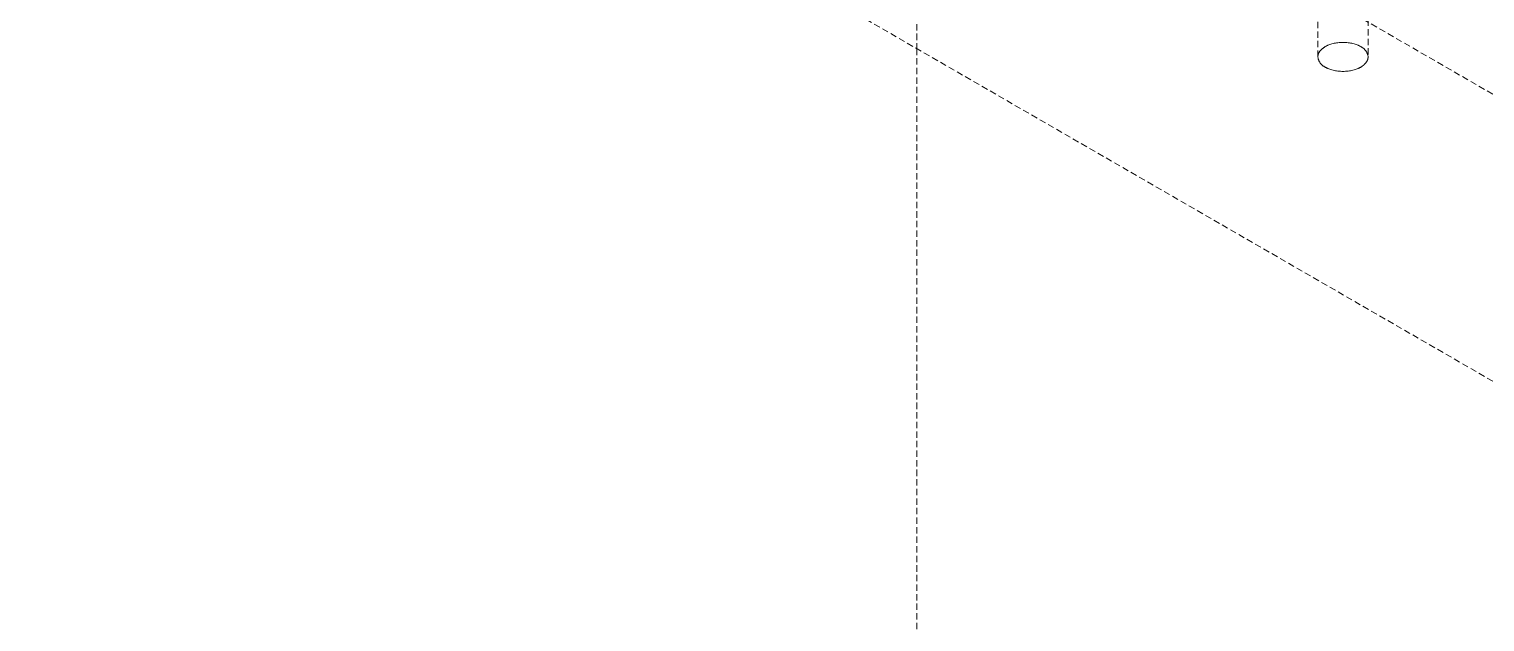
# Model space of a CAD drawing. Header units: millimetres. Extents: x -124 to 15640, y 659 to 4121.
# Drawn here: x 3740.8 to 4030.7, y 2109.5 to 2227.6 of the extents above; entities that cross this region are included whole.
import ezdxf

# ---------------------------------------------------------------- set-up
doc = ezdxf.new("R2010")
doc.units = ezdxf.units.MM
doc.linetypes.add('HIDDEN', pattern=[1.905, 1.27, -0.635])
doc.layers.add('ZANO_R_przerywana', color=7, linetype='HIDDEN', lineweight=0)

msp = doc.modelspace()

# ---------------------------------------------------------------- linework, layer by layer
at = {"layer": 'ZANO_R_przerywana'}
for p, q in [((3740.83, 2382.88), (4094.39, 2178.76)), ((3997.46, 2222.03), (3997.46, 2334.23)), ((4007.46, 2334.24), (4007.46, 2222.03)), ((3740.83, 2325.73), (4094.39, 2121.6)), ((3917.6, 2325.72), (3917.6, 2223.67)), ((3917.6, 2223.67), (3917.6, 1672.52)), ((3998.11, 2223.45), (3998.06, 2223.39)), ((3998.17, 2223.51), (3998.11, 2223.45)), ((3998.23, 2223.57), (3998.17, 2223.51)), ((3998.3, 2223.62), (3998.23, 2223.57)), ((3998.36, 2223.68), (3998.3, 2223.62)), ((3998.43, 2223.73), (3998.36, 2223.68)), ((3998.49, 2223.78), (3998.43, 2223.73)), ((3998.56, 2223.84), (3998.49, 2223.78)), ((3998.63, 2223.89), (3998.56, 2223.84)), ((3998.71, 2223.93), (3998.63, 2223.89)), ((3998.78, 2223.98), (3998.71, 2223.93)), ((3998.85, 2224.03), (3998.78, 2223.98)), ((3998.93, 2224.07), (3998.85, 2224.03)), ((3999.01, 2224.12), (3998.93, 2224.07)), ((3999.09, 2224.16), (3999.01, 2224.12)), ((3999.17, 2224.2), (3999.09, 2224.16)), ((3999.26, 2224.25), (3999.17, 2224.2)), ((3999.35, 2224.29), (3999.26, 2224.25)), ((3999.44, 2224.33), (3999.35, 2224.29)), ((3999.53, 2224.37), (3999.44, 2224.33)), ((3999.63, 2224.41), (3999.53, 2224.37)), ((3999.83, 2224.48), (3999.63, 2224.41)), ((4000.04, 2224.55), (3999.83, 2224.48)), ((4000.25, 2224.62), (4000.04, 2224.55)), ((4000.48, 2224.68), (4000.25, 2224.62)), ((4000.71, 2224.73), (4000.48, 2224.68)), ((4000.95, 2224.78), (4000.71, 2224.73)), ((4001.19, 2224.82), (4000.95, 2224.78)), ((4001.44, 2224.85), (4001.19, 2224.82)), ((4001.69, 2224.88), (4001.44, 2224.85)), ((4001.95, 2224.9), (4001.69, 2224.88)), ((4002.2, 2224.91), (4001.95, 2224.9)), ((4002.46, 2224.92), (4002.2, 2224.91)), ((4002.72, 2224.91), (4002.46, 2224.92)), ((4002.98, 2224.9), (4002.72, 2224.91)), ((4003.24, 2224.88), (4002.98, 2224.9)), ((4003.49, 2224.85), (4003.24, 2224.88)), ((4003.74, 2224.82), (4003.49, 2224.85)), ((4003.98, 2224.78), (4003.74, 2224.82)), ((4004.22, 2224.73), (4003.98, 2224.78)), ((4004.45, 2224.68), (4004.22, 2224.73)), ((4004.67, 2224.62), (4004.45, 2224.68)), ((4004.89, 2224.55), (4004.67, 2224.62)), ((4005.1, 2224.48), (4004.89, 2224.55)), ((4005.3, 2224.41), (4005.1, 2224.48)), ((4005.39, 2224.37), (4005.3, 2224.41)), ((4005.49, 2224.33), (4005.39, 2224.37)), ((4005.58, 2224.29), (4005.49, 2224.33)), ((4005.67, 2224.25), (4005.58, 2224.29)), ((4005.75, 2224.2), (4005.67, 2224.25)), ((4005.84, 2224.16), (4005.75, 2224.2)), ((4005.92, 2224.12), (4005.84, 2224.16)), ((4006, 2224.07), (4005.92, 2224.12)), ((4006.08, 2224.03), (4006, 2224.07)), ((4006.16, 2223.99), (4006.08, 2224.03)), ((4006.23, 2223.95), (4006.16, 2223.99)), ((4006.31, 2223.9), (4006.23, 2223.95)), ((4006.38, 2223.85), (4006.31, 2223.9)), ((4006.45, 2223.8), (4006.38, 2223.85)), ((4006.52, 2223.75), (4006.45, 2223.8)), ((4006.59, 2223.69), (4006.52, 2223.75)), ((4006.66, 2223.63), (4006.59, 2223.69)), ((4006.72, 2223.57), (4006.66, 2223.63)), ((4006.78, 2223.51), (4006.72, 2223.57)), ((4006.84, 2223.44), (4006.78, 2223.51)), ((4006.9, 2223.38), (4006.84, 2223.44)), ((3997.46, 2222.03), (3997.47, 2221.94)), ((3997.48, 2222.25), (3997.47, 2222.21)), ((3997.47, 2222.21), (3997.47, 2222.18)), ((3997.47, 2222.18), (3997.47, 2222.14)), ((3997.47, 2222.14), (3997.47, 2222.1)), ((3997.47, 2221.94), (3997.49, 2221.86)), ((3997.49, 2222.32), (3997.48, 2222.28)), ((3997.48, 2222.28), (3997.48, 2222.25)), ((3997.5, 2222.36), (3997.49, 2222.32)), ((3997.49, 2221.86), (3997.5, 2221.77)), ((3997.51, 2222.43), (3997.5, 2222.39)), ((3997.5, 2222.39), (3997.5, 2222.36)), ((3997.5, 2221.77), (3997.52, 2221.68)), ((3997.52, 2222.46), (3997.51, 2222.43)), ((3997.53, 2222.5), (3997.52, 2222.46)), ((3997.52, 2221.68), (3997.55, 2221.6)), ((3997.54, 2222.53), (3997.53, 2222.5)), ((3997.55, 2222.57), (3997.54, 2222.53)), ((3997.56, 2222.6), (3997.55, 2222.57)), ((3997.55, 2221.6), (3997.57, 2221.52)), ((3997.58, 2222.64), (3997.56, 2222.6)), ((3997.57, 2221.52), (3997.6, 2221.43)), ((3997.59, 2222.67), (3997.58, 2222.64)), ((3997.6, 2222.71), (3997.59, 2222.67)), ((3997.62, 2222.74), (3997.6, 2222.71)), ((3997.6, 2221.43), (3997.63, 2221.35)), ((3997.64, 2222.78), (3997.62, 2222.74)), ((3997.63, 2221.35), (3997.66, 2221.27)), ((3997.65, 2222.81), (3997.64, 2222.78)), ((3997.67, 2222.85), (3997.65, 2222.81)), ((3997.66, 2221.27), (3997.7, 2221.19)), ((3997.69, 2222.88), (3997.67, 2222.85)), ((3997.7, 2222.91), (3997.69, 2222.88)), ((3997.72, 2222.95), (3997.7, 2222.91)), ((3997.7, 2221.19), (3997.74, 2221.11)), ((3997.76, 2223.01), (3997.72, 2222.95)), ((3997.74, 2221.11), (3997.78, 2221.03)), ((3997.81, 2223.08), (3997.76, 2223.01)), ((3997.78, 2221.03), (3997.83, 2220.96)), ((3997.85, 2223.14), (3997.81, 2223.08)), ((3997.83, 2220.96), (3997.87, 2220.89)), ((3997.9, 2223.21), (3997.85, 2223.14)), ((3997.87, 2220.89), (3997.92, 2220.81)), ((3997.95, 2223.27), (3997.9, 2223.21)), ((3997.92, 2220.81), (3997.98, 2220.74)), ((3998, 2223.33), (3997.95, 2223.27)), ((3997.98, 2220.74), (3998.03, 2220.67)), ((3998.06, 2223.39), (3998, 2223.33)), ((3998.03, 2220.67), (3998.09, 2220.61)), ((3998.09, 2220.61), (3998.15, 2220.54)), ((3998.15, 2220.54), (3998.21, 2220.48)), ((4006.71, 2220.51), (4006.78, 2220.57)), ((4006.78, 2220.57), (4006.84, 2220.63)), ((4006.84, 2220.63), (4006.89, 2220.69)), ((4006.89, 2220.69), (4006.95, 2220.75)), ((4006.95, 2223.31), (4006.9, 2223.38)), ((4007.01, 2223.24), (4006.95, 2223.31)), ((4006.95, 2220.75), (4007, 2220.82)), ((4007, 2220.82), (4007.05, 2220.88)), ((4007.06, 2223.17), (4007.01, 2223.24)), ((4007.05, 2220.88), (4007.1, 2220.95)), ((4007.1, 2223.09), (4007.06, 2223.17)), ((4007.15, 2223.02), (4007.1, 2223.09)), ((4007.1, 2220.95), (4007.15, 2221.02)), ((4007.19, 2222.94), (4007.15, 2223.02)), ((4007.15, 2221.02), (4007.17, 2221.05)), ((4007.17, 2221.05), (4007.19, 2221.08)), ((4007.23, 2222.86), (4007.19, 2222.94)), ((4007.19, 2221.08), (4007.21, 2221.12)), ((4007.21, 2221.12), (4007.23, 2221.15)), ((4007.27, 2222.78), (4007.23, 2222.86)), ((4007.23, 2221.15), (4007.25, 2221.19)), ((4007.25, 2221.19), (4007.27, 2221.22)), ((4007.3, 2222.7), (4007.27, 2222.78)), ((4007.27, 2221.22), (4007.28, 2221.26)), ((4007.28, 2221.26), (4007.3, 2221.29)), ((4007.33, 2222.62), (4007.3, 2222.7)), ((4007.3, 2221.29), (4007.31, 2221.33)), ((4007.31, 2221.33), (4007.33, 2221.37)), ((4007.36, 2222.53), (4007.33, 2222.62)), ((4007.33, 2221.37), (4007.34, 2221.4)), ((4007.34, 2221.4), (4007.36, 2221.44)), ((4007.39, 2222.45), (4007.36, 2222.53)), ((4007.36, 2221.44), (4007.37, 2221.47)), ((4007.37, 2221.47), (4007.38, 2221.51)), ((4007.38, 2221.51), (4007.39, 2221.55)), ((4007.41, 2222.36), (4007.39, 2222.45)), ((4007.39, 2221.55), (4007.4, 2221.58)), ((4007.4, 2221.58), (4007.41, 2221.62)), ((4007.43, 2222.28), (4007.41, 2222.36)), ((4007.41, 2221.62), (4007.42, 2221.66)), ((4007.42, 2221.66), (4007.43, 2221.69)), ((4007.45, 2222.19), (4007.43, 2222.28)), ((4007.43, 2221.69), (4007.44, 2221.73)), ((4007.44, 2221.77), (4007.45, 2221.81)), ((4007.44, 2221.73), (4007.44, 2221.77)), ((4007.46, 2222.1), (4007.45, 2222.19)), ((4007.45, 2221.84), (4007.46, 2221.88)), ((4007.45, 2221.81), (4007.45, 2221.84)), ((4007.46, 2221.99), (4007.46, 2222.03)), ((4007.46, 2221.95), (4007.46, 2221.99)), ((4007.46, 2221.92), (4007.46, 2221.95)), ((4007.46, 2221.88), (4007.46, 2221.92)), ((3998.21, 2220.48), (3998.27, 2220.42)), ((3998.27, 2220.42), (3998.34, 2220.36)), ((3998.34, 2220.36), (3998.41, 2220.31)), ((3998.41, 2220.31), (3998.48, 2220.25)), ((3998.48, 2220.25), (3998.55, 2220.2)), ((3998.55, 2220.2), (3998.62, 2220.15)), ((3998.62, 2220.15), (3998.69, 2220.11)), ((3998.69, 2220.11), (3998.77, 2220.07)), ((3998.77, 2220.07), (3998.85, 2220.03)), ((3998.85, 2220.03), (3998.93, 2219.99)), ((3998.93, 2219.99), (3999.01, 2219.94)), ((3999.01, 2219.94), (3999.09, 2219.9)), ((3999.09, 2219.9), (3999.17, 2219.86)), ((3999.17, 2219.86), (3999.26, 2219.81)), ((3999.26, 2219.81), (3999.35, 2219.77)), ((3999.35, 2219.77), (3999.44, 2219.73)), ((3999.44, 2219.73), (3999.53, 2219.69)), ((3999.53, 2219.69), (3999.63, 2219.65)), ((3999.63, 2219.65), (3999.83, 2219.58)), ((3999.83, 2219.58), (4000.04, 2219.51)), ((4000.04, 2219.51), (4000.25, 2219.44)), ((4000.25, 2219.44), (4000.48, 2219.38)), ((4000.48, 2219.38), (4000.71, 2219.33)), ((4000.71, 2219.33), (4000.95, 2219.28)), ((4000.95, 2219.28), (4001.19, 2219.24)), ((4001.19, 2219.24), (4001.44, 2219.2)), ((4001.44, 2219.2), (4001.69, 2219.18)), ((4001.69, 2219.18), (4001.95, 2219.16)), ((4001.95, 2219.16), (4002.21, 2219.15)), ((4002.21, 2219.15), (4002.46, 2219.14)), ((4002.46, 2219.14), (4002.72, 2219.15)), ((4002.72, 2219.15), (4002.98, 2219.16)), ((4002.98, 2219.16), (4003.24, 2219.18)), ((4003.24, 2219.18), (4003.49, 2219.2)), ((4003.49, 2219.2), (4003.74, 2219.24)), ((4003.74, 2219.24), (4003.98, 2219.28)), ((4003.98, 2219.28), (4004.22, 2219.33)), ((4004.22, 2219.33), (4004.45, 2219.38)), ((4004.45, 2219.38), (4004.67, 2219.44)), ((4004.67, 2219.44), (4004.89, 2219.51)), ((4004.89, 2219.51), (4005.1, 2219.58)), ((4005.1, 2219.58), (4005.3, 2219.65)), ((4005.3, 2219.65), (4005.39, 2219.69)), ((4005.39, 2219.69), (4005.49, 2219.73)), ((4005.49, 2219.73), (4005.58, 2219.77)), ((4005.58, 2219.77), (4005.67, 2219.81)), ((4005.67, 2219.81), (4005.75, 2219.86)), ((4005.75, 2219.86), (4005.84, 2219.9)), ((4005.84, 2219.9), (4005.92, 2219.94)), ((4005.92, 2219.94), (4006, 2219.99)), ((4006, 2219.99), (4006.08, 2220.03)), ((4006.08, 2220.03), (4006.15, 2220.08)), ((4006.15, 2220.08), (4006.23, 2220.13)), ((4006.23, 2220.13), (4006.3, 2220.18)), ((4006.3, 2220.18), (4006.38, 2220.23)), ((4006.38, 2220.23), (4006.45, 2220.28)), ((4006.45, 2220.28), (4006.52, 2220.34)), ((4006.52, 2220.34), (4006.58, 2220.39)), ((4006.58, 2220.39), (4006.65, 2220.45)), ((4006.65, 2220.45), (4006.71, 2220.51))]:
    msp.add_line(p, q, dxfattribs=at)

doc.saveas('drawing.dxf')
